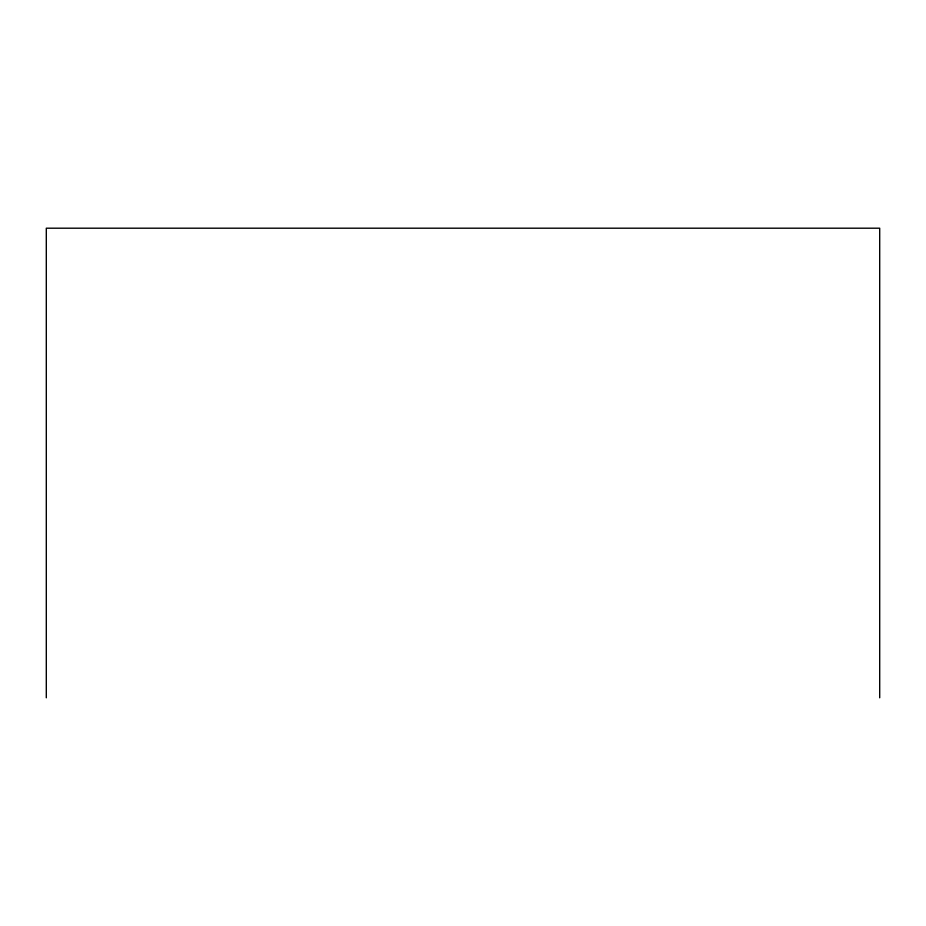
<?xml version="1.0" encoding="UTF-8"?>
<svg xmlns="http://www.w3.org/2000/svg" width="926" height="926" viewBox="0 0 926 926"><rect width="100%" height="100%" fill="white"/><g stroke="black" fill="none" stroke-linecap="round" stroke-linejoin="round"><path stroke-width="1.39" d="M879.7 697.799L879.7 228.201L46.3 228.201L46.3 697.799"/></g></svg>
